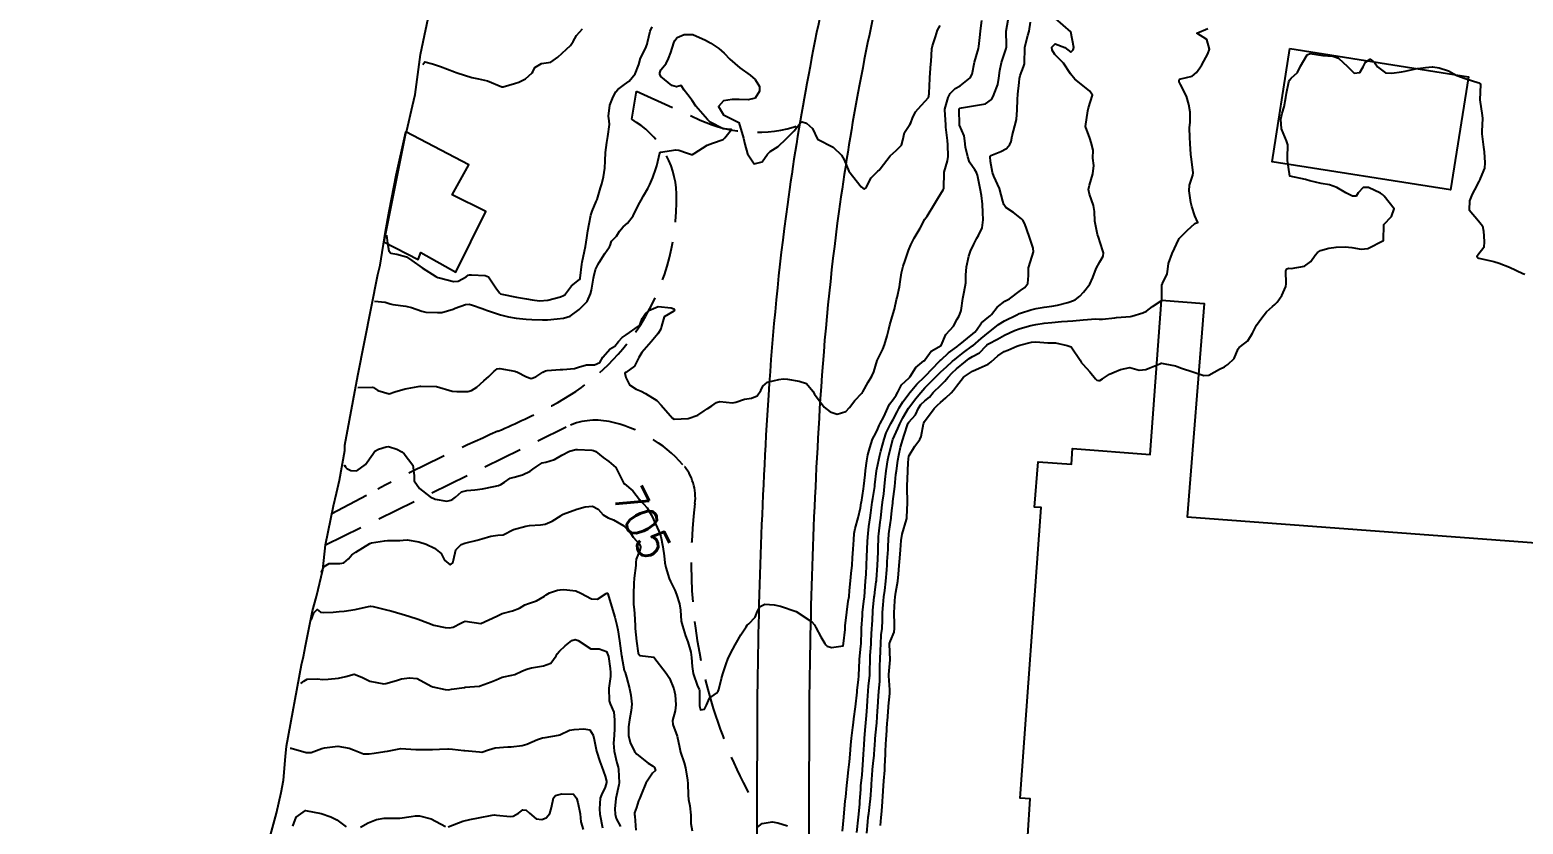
# Model space of a CAD drawing. Header units: metres. Extents: x 298520 to 308411, y 7433745 to 7450750.
# Drawn here: x 300935.2 to 301124.8, y 7443385.9 to 7443486.7 of the extents above; entities that cross this region are included whole.
import ezdxf
from ezdxf.enums import TextEntityAlignment as Align

# ---------------------------------------------------------------- set-up
doc = ezdxf.new("R2010")
doc.units = ezdxf.units.M
doc.header["$LTSCALE"] = 10
doc.linetypes.add('DASHED', pattern=[0.75, 0.5, -0.25])
for name, color, linetype in [('Area', 45, 'Continuous'), ('Cotas', 45, 'Continuous'), ('Curvas de Nivel 1m', 11, 'Continuous'), ('Curvas de Nivel 5m', 15, 'Continuous'), ('Edificações', 30, 'Continuous'), ('Vias Primárias', 230, 'Continuous'), ('Vias Secundárias', 230, 'DASHED')]:
    doc.layers.add(name, color=color, linetype=linetype)
doc.styles.add('Style-STANDARD', font='STANDARD.shx')

msp = doc.modelspace()

# ---------------------------------------------------------------- linework, layer by layer
at = {"layer": 'Area'}
msp.add_polyline3d([(300965.23, 7443382.6, 719.17), (300966.51, 7443387.26, 718.54), (300967.11, 7443389.9, 709.86), (300967.41, 7443391.46, 709.6), (300967.64, 7443394.47, 715.54), (300967.76, 7443395.77, 708.99), (300969.68, 7443406.07, 707.96), (300969.95, 7443407.16, 711.63), (300970.2, 7443408.49, 713.42), (300971.07, 7443412.93, 709.82), (300971.6, 7443414.75, 707), (300972.39, 7443418.14, 710.8), (300972.74, 7443421.34, 707.13), (300973.72, 7443426.27, 705.35), (300974.14, 7443427.87, 705.51), (300974.49, 7443429.54, 716.21), (300975.2, 7443433.28, 715.81), (300975.17, 7443433.99, 715.81), (300976.83, 7443442.83, 704.4), (300979.35, 7443455.64, 702.59), (300979.67, 7443456.8, 702.75), (300980.33, 7443461.08, 706.97), (300980.82, 7443463.69, 707.22), (300981.7, 7443468.25, 707.65), (300982.94, 7443473.75, 702.77), (300983.03, 7443473.93, 702.8), (300983.76, 7443477.06, 701.36), (300984.1, 7443478.5, 701.31), (300984.77, 7443483.56, 700.75), (300986.09, 7443489.77, 708.12)], dxfattribs=at)
at = {"layer": 'Curvas de Nivel 1m', "flags": 128}
for points, elevation in [([(300976.82, 7443441.28), (300978.67, 7443441.34), (300978.82, 7443441.29), (300979.39, 7443440.91), (300980.81, 7443440.48), (300981.51, 7443440.76), (300982.82, 7443441.14), (300983.09, 7443441.16), (300984.5, 7443441.42), (300984.76, 7443441.48), (300984.82, 7443441.48), (300986.82, 7443441.4), (300988.81, 7443440.84), (300989.38, 7443440.8), (300990.81, 7443440.78), (300991.27, 7443440.89), (300991.92, 7443441.33), (300992.83, 7443442.13), (300993.46, 7443442.69), (300994.11, 7443443.31), (300994.5, 7443443.65), (300994.85, 7443443.72), (300996.77, 7443443.35), (300996.84, 7443443.33), (300997, 7443443.28), (300998.23, 7443442.65), (300998.83, 7443442.44), (300999.42, 7443442.66), (301000.31, 7443443.24), (301000.67, 7443443.4), (301000.85, 7443443.44), (301002.5, 7443443.56), (301002.85, 7443443.59), (301004.32, 7443443.72), (301004.85, 7443443.86), (301005.87, 7443444.15), (301006.86, 7443444.18), (301007.56, 7443444.45), (301007.95, 7443445.14), (301008.88, 7443446.18), (301009.46, 7443446.55), (301009.93, 7443447.12), (301010.38, 7443447.63), (301010.9, 7443447.99), (301012.47, 7443449.09), (301012.66, 7443449.35), (301012.93, 7443450.03), (301013.34, 7443450.68), (301013.76, 7443451.08), (301014.95, 7443451.58), (301016.59, 7443451.4), (301016.95, 7443451.29), (301017.02, 7443451.12), (301016.99, 7443451.04), (301016.97, 7443451.01), (301016.94, 7443450.98), (301015.73, 7443450.26), (301015.4, 7443449.06), (301015.28, 7443448.69), (301014.9, 7443448.11), (301014.08, 7443447.07), (301012.88, 7443445.74), (301012.49, 7443445.09), (301011.95, 7443444), (301010.84, 7443443.21), (301010.77, 7443443.18), (301010.74, 7443443.11), (301010.84, 7443442.57), (301011.34, 7443441.62), (301012.18, 7443441.1), (301012.82, 7443440.81), (301013.36, 7443440.53), (301014.8, 7443439.64), (301015.36, 7443439.05), (301016.78, 7443437.39), (301017.01, 7443437.28), (301018.78, 7443437.36), (301019.98, 7443437.8), (301020.79, 7443438.32), (301021.19, 7443438.58), (301021.79, 7443438.98), (301022.38, 7443439.4), (301022.8, 7443439.52), (301024.4, 7443439.35), (301024.8, 7443439.41), (301025.92, 7443439.81), (301026.81, 7443439.92), (301027.51, 7443440.22), (301027.98, 7443440.91), (301028.26, 7443441.48), (301028.83, 7443441.98), (301030.27, 7443442.31), (301030.84, 7443442.37), (301031.38, 7443442.33), (301032.84, 7443442.09), (301033.8, 7443441.81), (301034.61, 7443440.82), (301034.82, 7443440.44), (301036.04, 7443438.81), (301036.79, 7443438.19), (301037.67, 7443437.91), (301038.79, 7443438.25), (301039.23, 7443438.77), (301039.93, 7443439.64), (301040.82, 7443440.58), (301040.89, 7443440.68), (301040.93, 7443440.75), (301041.62, 7443441.96), (301042.07, 7443442.74), (301042.32, 7443443.27), (301042.77, 7443444.73), (301042.79, 7443444.81), (301042.87, 7443444.97), (301043.47, 7443446.14), (301043.69, 7443446.72), (301044.02, 7443447.83), (301044.26, 7443448.71), (301044.39, 7443449.24), (301044.81, 7443450.7), (301044.95, 7443451.23), (301045.22, 7443452.44), (301045.28, 7443452.7), (301045.59, 7443454.08), (301045.67, 7443454.69), (301045.85, 7443455.84), (301046.07, 7443456.69), (301046.3, 7443457.41), (301046.72, 7443458.68), (301046.81, 7443458.91), (301047.04, 7443459.39), (301047.48, 7443460.24), (301047.72, 7443460.67), (301048.21, 7443461.53), (301048.82, 7443462.66), (301048.92, 7443462.82), (301049.09, 7443463.04), (301050.1, 7443464.65), (301050.46, 7443465.29), (301051.13, 7443466.37), (301051.22, 7443466.54), (301051.23, 7443466.63), (301051.26, 7443468.52), (301051.28, 7443468.63), (301051.71, 7443470.08), (301051.78, 7443470.62), (301051.74, 7443472.08), (301051.68, 7443472.63), (301051.5, 7443474.35), (301051.48, 7443474.63), (301051.35, 7443476.53), (301051.35, 7443476.63), (301051.77, 7443478.12), (301052.03, 7443478.62), (301052.65, 7443479.25), (301053.28, 7443479.6), (301054.58, 7443480.59), (301054.83, 7443481.06), (301055.12, 7443482.58), (301055.33, 7443483.29), (301055.61, 7443484.31), (301055.65, 7443484.58), (301055.84, 7443486.1), (301055.88, 7443486.57), (301056.07, 7443487.89)], 704), ([(300978.95, 7443452.24), (300980.28, 7443452.14), (300980.95, 7443451.9), (300981.29, 7443451.81), (300982.94, 7443451.61), (300983.63, 7443451.43), (300984.94, 7443450.98), (300985.48, 7443450.87), (300986.93, 7443450.79), (300987.51, 7443450.82), (300988.94, 7443451.24), (300989.02, 7443451.29), (300989.17, 7443451.37), (300990.49, 7443451.81), (300990.95, 7443451.85), (300991.37, 7443451.76), (300992.6, 7443451.33), (300992.94, 7443451.19), (300993.15, 7443451.11), (300994.93, 7443450.52), (300995.95, 7443450.27), (300996.92, 7443450.08), (300998.21, 7443449.97), (300998.92, 7443449.94), (301000.28, 7443449.88), (301000.92, 7443449.89), (301002.14, 7443450), (301002.93, 7443450.1), (301003.77, 7443450.35), (301004.91, 7443451.18), (301004.93, 7443451.2), (301004.94, 7443451.21), (301005.93, 7443452.19), (301006.37, 7443453.17), (301006.49, 7443453.64), (301006.75, 7443455.16), (301006.78, 7443455.37), (301007, 7443456.25), (301007.3, 7443456.86), (301007.48, 7443457.15), (301008.19, 7443458.31), (301008.76, 7443459.13), (301008.85, 7443459.32), (301009.04, 7443459.87), (301009.66, 7443460.52), (301010.03, 7443461.12), (301010.52, 7443461.67), (301011.07, 7443462.13), (301011.79, 7443463.1), (301012.47, 7443464.47), (301012.79, 7443465.08), (301013.11, 7443465.62), (301013.65, 7443466.55), (301013.9, 7443467.07), (301014.27, 7443467.94), (301014.68, 7443469.06), (301014.78, 7443469.44), (301015.15, 7443471.06), (301015.18, 7443471.11), (301015.27, 7443471.15), (301017.19, 7443471.44), (301017.58, 7443471.43), (301018.7, 7443471.02), (301019.18, 7443470.86), (301019.32, 7443470.87), (301019.52, 7443471.01), (301021.19, 7443472.07), (301021.87, 7443472.31), (301023.2, 7443472.77), (301023.44, 7443472.97), (301024.28, 7443474.03), (301023.21, 7443474.14), (301021.54, 7443474.99), (301021.23, 7443475.31), (301019.73, 7443477.01), (301019.26, 7443477.73), (301018.71, 7443478.46), (301018.25, 7443479.03), (301017.86, 7443479.61), (301017.28, 7443479.47), (301016.68, 7443479.64), (301015.3, 7443480.78), (301015.15, 7443481.06), (301015.15, 7443481.22), (301015.31, 7443481.63), (301015.96, 7443482.41), (301016.26, 7443483.05), (301016.55, 7443483.83), (301016.96, 7443485.04), (301017.07, 7443485.32), (301017.35, 7443485.73), (301018.28, 7443486.11), (301019.36, 7443486.09), (301020.96, 7443485.39), (301021.35, 7443485.16), (301021.63, 7443484.99), (301022.67, 7443484.3), (301023.33, 7443483.71), (301024.05, 7443482.95), (301025.31, 7443481.87), (301026.64, 7443480.93), (301027.29, 7443480.37), (301027.84, 7443479.48), (301027.84, 7443478.91), (301027.26, 7443478.03), (301026.39, 7443477.8), (301025.26, 7443477.85), (301024.37, 7443477.84), (301023.26, 7443477.69), (301022.63, 7443476.97), (301023.24, 7443475.91), (301025.22, 7443474.94), (301025.79, 7443472.93), (301025.95, 7443472.17), (301026.29, 7443470.93), (301027.16, 7443469.66), (301028.16, 7443469.92), (301028.84, 7443470.9), (301029.19, 7443471.26), (301030.18, 7443471.89), (301031.2, 7443472.87), (301032.22, 7443473.85), (301032.99, 7443474.85), (301033.1, 7443474.98), (301033.23, 7443475.01), (301033.79, 7443474.84), (301034.57, 7443474.18), (301035.2, 7443472.82), (301037.19, 7443471.81), (301038.23, 7443470.78), (301038.56, 7443470.17), (301039.15, 7443468.77), (301040.75, 7443466.75), (301041.13, 7443466.47), (301041.3, 7443466.58), (301041.4, 7443466.75), (301042, 7443467.89), (301042.83, 7443468.73), (301043.01, 7443468.87), (301043.16, 7443469.04), (301044.42, 7443470.71), (301045.18, 7443471.37), (301045.84, 7443472.05), (301046.04, 7443472.69), (301046.24, 7443473.66), (301046.91, 7443474.68), (301047.03, 7443474.87), (301047.23, 7443475.46), (301047.62, 7443476.3), (301047.95, 7443476.67), (301049.27, 7443478.11), (301049.37, 7443478.55), (301049.38, 7443478.65), (301049.43, 7443480.51), (301049.44, 7443480.65), (301049.58, 7443482.38), (301049.6, 7443482.65), (301049.71, 7443484.28), (301049.79, 7443484.65), (301050.18, 7443485.82), (301050.43, 7443486.64), (301050.76, 7443487.26)], 703), ([(300980.47, 7443460.62), (300980.58, 7443459.62), (300980.75, 7443458.65), (300981.02, 7443458.33), (300981.78, 7443458.22), (300983.02, 7443457.87), (300983.67, 7443457.43), (300985, 7443456.48), (300986.74, 7443455.4), (300986.99, 7443455.27), (300987.18, 7443455.21), (300988.98, 7443454.74), (300989.57, 7443454.78), (300990.59, 7443455.35), (300990.82, 7443455.53), (300991, 7443455.59), (300991.25, 7443455.6), (300992.99, 7443455.51), (300993.41, 7443455.32), (300994.35, 7443453.93), (300994.83, 7443453.3), (300994.96, 7443453.2), (300995.12, 7443453.14), (300996.96, 7443452.77), (300998.26, 7443452.56), (300998.95, 7443452.42), (300999.91, 7443452.28), (301000.95, 7443452.39), (301002.56, 7443452.8), (301002.96, 7443452.97), (301003.09, 7443453.07), (301003.19, 7443453.2), (301003.97, 7443454.2), (301004.98, 7443455), (301005.05, 7443455.11), (301005.06, 7443455.18), (301005.25, 7443456.93), (301005.29, 7443457.18), (301005.61, 7443458.59), (301005.75, 7443459.17), (301005.92, 7443460.3), (301006.02, 7443461.17), (301006.19, 7443462.06), (301006.42, 7443463.17), (301006.56, 7443463.69), (301007.1, 7443464.9), (301007.2, 7443465.16), (301007.65, 7443466.62), (301007.81, 7443467.15), (301008.02, 7443468.02), (301008.17, 7443469.14), (301008.23, 7443470.08), (301008.29, 7443471.14), (301008.46, 7443472.4), (301008.57, 7443473.14), (301008.76, 7443474.67), (301008.73, 7443475.14), (301008.64, 7443475.73), (301008.81, 7443477.14), (301009.26, 7443478.2), (301009.6, 7443478.8), (301009.84, 7443479.12), (301010.67, 7443479.73), (301011.29, 7443480.16), (301012.05, 7443481.1), (301012.5, 7443482.27), (301012.73, 7443483.09), (301013.34, 7443484.34), (301013.57, 7443484.85), (301013.62, 7443485.08), (301013.93, 7443486.51), (301014.18, 7443487.07)], 702), ([(300985.08, 7443482.31), (300985.32, 7443482.63), (300986.29, 7443482.38), (300987.31, 7443482.05), (300989.12, 7443481.37), (300989.3, 7443481.28), (300989.44, 7443481.23), (300991.29, 7443480.65), (300992.17, 7443480.46), (300993.29, 7443480.2), (300995.12, 7443479.46), (300995.28, 7443479.44), (300996.7, 7443479.87), (300997.28, 7443480.06), (300998.11, 7443480.45), (300998.98, 7443481.25), (300999.1, 7443481.46), (300999.31, 7443481.92), (301000.13, 7443482.42), (301001.32, 7443482.59), (301002.22, 7443483.22), (301003.33, 7443484.25), (301003.83, 7443484.7), (301004.16, 7443485.19), (301004.59, 7443485.96), (301005.37, 7443486.81)], 701), ([(301038.37, 7443384.99), (301038.51, 7443386.77), (301038.67, 7443388.3), (301038.72, 7443388.77), (301038.77, 7443389.34), (301038.92, 7443390.77), (301039.01, 7443391.55), (301039.13, 7443392.77), (301039.23, 7443393.79), (301039.32, 7443394.76), (301039.42, 7443395.9), (301039.51, 7443396.76), (301039.68, 7443398.14), (301039.76, 7443398.76), (301039.82, 7443399.25), (301040.02, 7443400.75), (301040.21, 7443402.6), (301040.22, 7443402.75), (301040.24, 7443402.88), (301040.38, 7443404.18), (301040.43, 7443404.71), (301040.43, 7443404.75), (301040.5, 7443406.66), (301040.51, 7443406.75), (301040.69, 7443408.49), (301040.71, 7443408.75), (301040.76, 7443410.44), (301040.78, 7443410.75), (301040.88, 7443412.34), (301040.92, 7443412.75), (301041.09, 7443414.16), (301041.14, 7443414.74), (301041.22, 7443416.05), (301041.27, 7443416.74), (301041.35, 7443417.55), (301041.42, 7443418.74), (301041.47, 7443419.85), (301041.51, 7443420.74), (301041.54, 7443421.79), (301041.6, 7443422.74), (301041.72, 7443423.64), (301041.88, 7443424.74), (301041.97, 7443425.4), (301042.13, 7443426.74), (301042.2, 7443427.2), (301042.46, 7443428.73), (301042.48, 7443428.92), (301042.66, 7443430.73), (301042.67, 7443430.77), (301042.7, 7443430.93), (301043.1, 7443432.72), (301043.23, 7443433.22), (301043.63, 7443434.72), (301043.92, 7443435.55), (301044.51, 7443436.7), (301044.78, 7443437.21), (301045.29, 7443438.19), (301045.55, 7443438.69), (301046.02, 7443439.47), (301046.82, 7443440.51), (301046.9, 7443440.6), (301046.95, 7443440.68), (301047.79, 7443441.71), (301048.79, 7443442.66), (301048.82, 7443442.68), (301048.84, 7443442.71), (301050.68, 7443444.63), (301050.77, 7443444.72), (301050.87, 7443444.82), (301051.82, 7443445.68), (301052.89, 7443446.45), (301052.98, 7443446.52), (301053.1, 7443446.61), (301054.91, 7443448.1), (301055.17, 7443448.32), (301055.38, 7443448.58), (301056, 7443449.5), (301056.93, 7443450.26), (301057.11, 7443450.38), (301057.29, 7443450.56), (301058, 7443451.5), (301058.96, 7443452.24), (301059.16, 7443452.33), (301059.56, 7443452.53), (301060.97, 7443453.59), (301061.49, 7443454), (301061.89, 7443454.5), (301061.98, 7443455.52), (301061.99, 7443456.5), (301062.22, 7443457.3), (301062.6, 7443458.49), (301062.57, 7443458.96), (301062.06, 7443460.5), (301061.51, 7443462.07), (301061.27, 7443462.51), (301061.09, 7443462.72), (301060.06, 7443463.5), (301059.1, 7443464.13), (301058.83, 7443464.54), (301058.72, 7443464.93), (301058.31, 7443466.55), (301057.57, 7443468.13), (301057.39, 7443468.56), (301057.17, 7443469.99), (301057.09, 7443470.56), (301057.09, 7443470.64), (301057.18, 7443470.73), (301058.47, 7443471.26), (301059.19, 7443471.63), (301059.61, 7443472.12), (301059.77, 7443472.53), (301059.92, 7443473.24), (301060.24, 7443474.52), (301060.44, 7443475.32), (301060.54, 7443476.52), (301060.58, 7443477.84), (301060.64, 7443478.52), (301060.78, 7443480.01), (301060.84, 7443480.52), (301060.92, 7443480.9), (301061.32, 7443482.01), (301061.46, 7443482.37), (301061.48, 7443482.51), (301061.49, 7443484.36), (301061.5, 7443484.51), (301061.88, 7443485.98), (301062.05, 7443486.5), (301062.22, 7443487.66)], 706), ([(301040.2, 7443384.8), (301040.41, 7443386.75), (301040.55, 7443388.4), (301040.57, 7443388.75), (301040.67, 7443390.29), (301040.7, 7443390.75), (301040.84, 7443392.14), (301040.89, 7443392.74), (301040.97, 7443394.04), (301041.02, 7443394.74), (301041.11, 7443395.92), (301041.16, 7443396.74), (301041.25, 7443397.79), (301041.34, 7443398.74), (301041.42, 7443399.65), (301041.49, 7443400.74), (301041.54, 7443401.55), (301041.61, 7443402.74), (301041.67, 7443403.44), (301041.81, 7443404.74), (301041.84, 7443405.29), (301041.86, 7443406.74), (301041.89, 7443407.26), (301042, 7443408.73), (301042.02, 7443409.15), (301042.09, 7443410.73), (301042.11, 7443411.09), (301042.2, 7443412.73), (301042.22, 7443413), (301042.4, 7443414.73), (301042.41, 7443414.84), (301042.52, 7443415.66), (301042.65, 7443416.61), (301042.66, 7443416.73), (301042.67, 7443416.87), (301042.79, 7443418.73), (301042.89, 7443420.41), (301042.9, 7443420.73), (301042.95, 7443422.38), (301042.97, 7443422.73), (301043.16, 7443424.18), (301043.23, 7443424.72), (301043.37, 7443426), (301043.45, 7443426.72), (301043.6, 7443427.79), (301043.71, 7443428.72), (301043.79, 7443429.62), (301043.9, 7443430.71), (301044.12, 7443432.11), (301044.24, 7443432.71), (301044.74, 7443434.7), (301045.38, 7443436.08), (301045.63, 7443436.69), (301046.01, 7443437.46), (301046.76, 7443438.68), (301046.79, 7443438.72), (301047.63, 7443439.85), (301048.3, 7443440.67), (301048.55, 7443440.94), (301048.83, 7443441.23), (301050.23, 7443442.64), (301050.85, 7443443.27), (301051.55, 7443443.92), (301052.33, 7443444.62), (301052.62, 7443444.86), (301052.87, 7443445.07), (301053.74, 7443445.74), (301054.87, 7443446.58), (301054.89, 7443446.6), (301055.96, 7443447.52), (301056.91, 7443448.29), (301057.07, 7443448.4), (301057.29, 7443448.56), (301058.18, 7443449.29), (301058.93, 7443449.75), (301060.49, 7443450.52), (301060.78, 7443450.67), (301060.94, 7443450.73), (301062.28, 7443451.16), (301062.95, 7443451.32), (301063.95, 7443451.48), (301064.95, 7443451.61), (301065.67, 7443451.74), (301066.96, 7443452.08), (301067.24, 7443452.16), (301067.88, 7443452.43), (301068.49, 7443452.9), (301068.97, 7443453.41), (301069.77, 7443454.41), (301070.15, 7443455.25), (301070.57, 7443456.4), (301071.02, 7443457.24), (301071.44, 7443457.98), (301071.48, 7443458.39), (301071.05, 7443459.82), (301070.9, 7443460.24), (301070.84, 7443460.39), (301070.74, 7443460.72), (301070.4, 7443462.4), (301070.34, 7443463.65), (301070.21, 7443464.4), (301069.7, 7443465.84), (301069.61, 7443466.41), (301069.71, 7443466.99), (301070.15, 7443468.4), (301070.25, 7443469.49), (301070.14, 7443470.41), (301070.19, 7443471.4), (301069.95, 7443472.41), (301069.74, 7443472.94), (301069.22, 7443474.42), (301069.5, 7443476.42), (301069.61, 7443476.77), (301070.09, 7443478.41), (301069.75, 7443478.89), (301069.28, 7443479.3), (301067.85, 7443480.43), (301067.3, 7443481.11), (301066.42, 7443482.45), (301065.33, 7443483.55), (301064.97, 7443484.1), (301064.94, 7443484.47), (301065.35, 7443484.92), (301066.59, 7443484.45), (301067.34, 7443483.86), (301067.63, 7443484.15), (301067.71, 7443484.44), (301067.36, 7443486.44), (301065.39, 7443488.14)], 707), ([(301041.44, 7443384.74), (301041.58, 7443386.16), (301041.64, 7443386.74), (301041.69, 7443387.22), (301041.87, 7443388.73), (301041.9, 7443389.04), (301042.03, 7443390.73), (301042.04, 7443390.92), (301042.16, 7443392.73), (301042.16, 7443392.81), (301042.26, 7443393.57), (301042.39, 7443394.61), (301042.4, 7443394.73), (301042.49, 7443396.53), (301042.51, 7443396.73), (301042.67, 7443398.36), (301042.7, 7443398.73), (301042.8, 7443400.26), (301042.83, 7443400.73), (301042.92, 7443402.16), (301042.97, 7443402.72), (301043.09, 7443404.01), (301043.09, 7443404.72), (301043.09, 7443406.04), (301043.13, 7443406.72), (301043.2, 7443407.95), (301043.21, 7443408.72), (301043.28, 7443409.89), (301043.39, 7443410.72), (301043.45, 7443411.74), (301043.46, 7443412.72), (301043.52, 7443413.7), (301043.62, 7443414.72), (301043.72, 7443415.52), (301043.86, 7443416.72), (301043.99, 7443418.15), (301044.02, 7443418.72), (301044.05, 7443419.22), (301044.15, 7443420.71), (301044.17, 7443421.13), (301044.25, 7443422.71), (301044.29, 7443423.03), (301044.54, 7443424.71), (301044.55, 7443424.78), (301044.64, 7443425.69), (301044.74, 7443426.62), (301044.75, 7443426.71), (301044.76, 7443426.81), (301044.99, 7443428.71), (301045.15, 7443430.24), (301045.2, 7443430.7), (301045.4, 7443432.01), (301045.51, 7443432.69), (301045.73, 7443433.7), (301046, 7443434.69), (301046.18, 7443435.25), (301046.65, 7443436.68), (301046.69, 7443436.77), (301046.77, 7443436.88), (301047.61, 7443437.84), (301048.03, 7443438.67), (301048.32, 7443439.15), (301048.81, 7443439.61), (301049.39, 7443440.08), (301049.89, 7443440.64), (301050.83, 7443441.6), (301051.37, 7443442.09), (301051.79, 7443442.62), (301052.29, 7443443.17), (301052.85, 7443443.66), (301053.97, 7443444.59), (301054.46, 7443444.99), (301054.87, 7443445.23), (301055.75, 7443445.7), (301056.58, 7443446.56), (301056.73, 7443446.73), (301056.9, 7443446.84), (301058.02, 7443447.44), (301058.91, 7443447.93), (301060.2, 7443448.52), (301060.92, 7443448.76), (301062.26, 7443449.15), (301062.92, 7443449.29), (301063.97, 7443449.44), (301064.92, 7443449.54), (301066.15, 7443449.67), (301066.93, 7443449.71), (301067.62, 7443449.74), (301068.93, 7443449.89), (301070.53, 7443450), (301070.93, 7443449.96), (301071.35, 7443449.97), (301072.93, 7443450.14), (301073.13, 7443450.16), (301074.93, 7443450.32), (301075.1, 7443450.35), (301076.51, 7443450.75), (301076.94, 7443450.99), (301077.7, 7443451.57), (301078.83, 7443452.3), (301078.89, 7443452.38), (301078.92, 7443454.3), (301078.92, 7443454.36), (301078.99, 7443454.51), (301079.59, 7443455.71), (301079.67, 7443456.29), (301079.76, 7443457.03), (301080.2, 7443458.28), (301081.05, 7443460.12), (301081.11, 7443460.21), (301081.17, 7443460.27), (301082.1, 7443461.23), (301083.08, 7443462.11), (301083.17, 7443462.16), (301083.46, 7443462.25), (301083.09, 7443463.09), (301082.71, 7443464.25), (301082.6, 7443464.76), (301082.37, 7443466.26), (301082.43, 7443466.97), (301082.83, 7443468.25), (301082.86, 7443468.55), (301082.65, 7443470.26), (301082.57, 7443470.87), (301082.48, 7443472.26), (301082.44, 7443473.03), (301082.42, 7443474.26), (301082.5, 7443474.99), (301082.49, 7443476.26), (301082.32, 7443477.2), (301082.03, 7443478.26), (301081.29, 7443479.73), (301081.11, 7443480.1), (301081.1, 7443480.27), (301081.16, 7443480.41), (301081.3, 7443480.48), (301082.74, 7443480.82), (301083.31, 7443481.26), (301083.71, 7443481.85), (301083.97, 7443482.24), (301084.76, 7443483.65), (301084.94, 7443484.23), (301084.6, 7443485.48), (301083.36, 7443486.25), (301084.75, 7443486.85)], 708), ([(301043.17, 7443385.71), (301043.29, 7443386.72), (301043.37, 7443387.53), (301043.46, 7443388.72), (301043.5, 7443389.43), (301043.55, 7443390.72), (301043.59, 7443391.36), (301043.72, 7443392.72), (301043.75, 7443393.21), (301043.81, 7443394.71), (301043.83, 7443395.16), (301043.91, 7443396.71), (301043.93, 7443397.08), (301044.05, 7443398.71), (301044.06, 7443398.97), (301044.19, 7443400.71), (301044.2, 7443400.85), (301044.36, 7443402.46), (301044.38, 7443402.71), (301044.37, 7443402.92), (301044.23, 7443404.71), (301044.23, 7443404.88), (301044.4, 7443406.71), (301044.33, 7443408.71), (301044.34, 7443408.8), (301044.44, 7443409.14), (301044.91, 7443410.24), (301044.98, 7443410.7), (301044.96, 7443411.19), (301044.9, 7443412.7), (301045, 7443414.21), (301045.05, 7443414.7), (301045.15, 7443415.33), (301045.38, 7443416.7), (301045.46, 7443417.61), (301045.54, 7443418.7), (301045.63, 7443419.63), (301045.72, 7443420.69), (301045.79, 7443421.89), (301045.92, 7443422.69), (301046.48, 7443424.54), (301046.52, 7443424.68), (301046.53, 7443424.77), (301046.6, 7443426.68), (301046.57, 7443428.58), (301046.58, 7443428.68), (301046.59, 7443428.77), (301046.65, 7443430.68), (301046.65, 7443430.73), (301046.71, 7443431.76), (301046.79, 7443432.61), (301046.81, 7443432.68), (301047.54, 7443433.86), (301048.16, 7443434.67), (301048.35, 7443435.06), (301048.64, 7443436.66), (301048.67, 7443436.76), (301048.78, 7443436.98), (301050.01, 7443438.64), (301050.41, 7443439.03), (301050.8, 7443439.39), (301051.46, 7443439.97), (301052.16, 7443440.62), (301052.47, 7443440.97), (301052.83, 7443441.45), (301053.74, 7443442.6), (301054.85, 7443443.36), (301055.69, 7443443.74), (301056.86, 7443444.26), (301057.04, 7443444.38), (301057.23, 7443444.56), (301058.09, 7443445.33), (301058.88, 7443445.85), (301059.37, 7443446.05), (301060.49, 7443446.52), (301060.89, 7443446.65), (301062.36, 7443447.03), (301062.9, 7443447.09), (301064.42, 7443446.95), (301064.9, 7443446.95), (301065.39, 7443446.95), (301066.89, 7443446.64), (301067.38, 7443446.44), (301068.52, 7443444.77), (301068.72, 7443444.42), (301068.86, 7443444.24), (301069.74, 7443443.3), (301070.46, 7443442.4), (301070.66, 7443442.21), (301070.84, 7443442.16), (301071.04, 7443442.19), (301071.38, 7443442.38), (301072.24, 7443442.98), (301072.85, 7443443.23), (301073.65, 7443443.56), (301074.86, 7443443.82), (301076.02, 7443443.5), (301076.86, 7443443.56), (301077.38, 7443443.79), (301078.63, 7443444.3), (301078.8, 7443444.37), (301078.86, 7443444.38), (301079.3, 7443444.29), (301080.63, 7443444.04), (301080.86, 7443443.97), (301081.38, 7443443.75), (301082.85, 7443443.26), (301084.25, 7443442.83), (301084.85, 7443442.87), (301086.24, 7443443.6), (301086.86, 7443443.92), (301087.03, 7443444.02), (301087.28, 7443444.2), (301088.07, 7443444.99), (301088.59, 7443446.18), (301088.71, 7443446.36), (301088.9, 7443446.49), (301089.84, 7443447.23), (301090.4, 7443448.17), (301090.92, 7443449.19), (301091.58, 7443450.14), (301092.19, 7443450.89), (301092.95, 7443451.58), (301093.26, 7443451.83), (301093.55, 7443452.12), (301094.14, 7443452.95), (301094.63, 7443454.11), (301094.67, 7443454.43), (301094.66, 7443456.11), (301094.77, 7443456.36), (301095.02, 7443456.43), (301095.31, 7443456.4), (301097.02, 7443456.68), (301097.81, 7443457.28), (301098.35, 7443458.07), (301098.66, 7443458.44), (301099.04, 7443458.66), (301100.12, 7443458.97), (301101.04, 7443459.12), (301102.18, 7443459.16), (301103.04, 7443459.06), (301104.19, 7443458.85), (301105.04, 7443458.93), (301107.05, 7443459.96), (301107.08, 7443461.96), (301108.05, 7443463), (301108.4, 7443463.95), (301107.12, 7443465.57), (301106.93, 7443465.77), (301106.68, 7443465.97), (301105.13, 7443466.67), (301104.45, 7443466.68), (301103.81, 7443466), (301103.56, 7443465.57), (301103.12, 7443465.56), (301102.26, 7443466.02), (301101.13, 7443466.66), (301100.19, 7443467), (301099.14, 7443467.2), (301097.68, 7443467.54), (301097.15, 7443467.68), (301095.15, 7443468.11), (301094.85, 7443470.11), (301094.84, 7443470.46), (301094.88, 7443472.11), (301094.73, 7443472.59), (301094.11, 7443474.12), (301093.99, 7443475.37), (301094.18, 7443476.12), (301094.45, 7443476.92), (301094.65, 7443478.12), (301094.73, 7443478.67), (301095.04, 7443480.11), (301095.11, 7443480.3), (301095.3, 7443480.55), (301096.14, 7443481.26), (301096.51, 7443482.09), (301097.34, 7443483.5), (301097.75, 7443483.67), (301099.34, 7443483.44), (301100.63, 7443483.33), (301101.33, 7443483.09), (301102.47, 7443482.02), (301103.31, 7443481.21), (301104.03, 7443481.28), (301104.46, 7443482), (301104.75, 7443482.57), (301105.33, 7443482.97), (301105.91, 7443482.56), (301106.29, 7443481.98), (301107.31, 7443481.24), (301108.09, 7443481.17), (301109.31, 7443481.37), (301109.8, 7443481.45), (301111.32, 7443481.78), (301111.43, 7443481.8), (301112.38, 7443481.9), (301113.22, 7443481.98), (301113.31, 7443481.98), (301114.12, 7443481.88), (301115.31, 7443481.48), (301116.36, 7443480.91), (301117.3, 7443480.57), (301119.16, 7443479.96), (301119.29, 7443479.88), (301119.35, 7443479.82), (301119.37, 7443479.75), (301119.27, 7443477.82), (301119.59, 7443475.82), (301119.61, 7443475.45), (301119.53, 7443473.82), (301119.53, 7443473.51), (301119.72, 7443471.81), (301119.81, 7443471.2), (301119.92, 7443469.81), (301119.85, 7443469.13), (301119.31, 7443467.82), (301119.26, 7443467.71), (301119.15, 7443467.45), (301118.58, 7443466.38), (301118.32, 7443465.83), (301117.95, 7443465), (301117.91, 7443463.83), (301119.09, 7443462.44), (301119.61, 7443461.81), (301119.74, 7443461.14), (301119.83, 7443459.81), (301119.79, 7443459.06), (301119.04, 7443458.1), (301118.91, 7443457.94), (301118.92, 7443457.82), (301119.03, 7443457.75), (301119.14, 7443457.71), (301121.03, 7443457.27), (301121.74, 7443457.07), (301123.02, 7443456.58), (301124.74, 7443455.75), (301125, 7443455.67)], 709), ([(300972.19, 7443417.81), (300972.55, 7443418.55), (300973.17, 7443418.93), (300974.55, 7443418.95), (300975.06, 7443419.03), (300975.63, 7443419.53), (300976.06, 7443420.03), (300976.57, 7443420.37), (300978.37, 7443421.49), (300978.58, 7443421.58), (300980.23, 7443421.83), (300980.59, 7443421.85), (300982.18, 7443421.86), (300982.59, 7443421.9), (300983.08, 7443421.94), (300984.59, 7443421.7), (300985.5, 7443421.41), (300986.58, 7443420.89), (300987.4, 7443420.22), (300987.85, 7443419.38), (300988.55, 7443418.78), (300988.89, 7443419.03), (300988.99, 7443419.37), (300989.27, 7443420.67), (300989.94, 7443421.36), (300990.41, 7443421.53), (300990.59, 7443421.58), (300991.99, 7443421.93), (300992.59, 7443422.09), (300993.71, 7443422.43), (300994.6, 7443422.53), (300995.3, 7443422.59), (300996.6, 7443423.28), (300998.17, 7443423.7), (300998.61, 7443423.78), (301000.01, 7443423.84), (301000.61, 7443423.93), (301001.52, 7443424.32), (301002.63, 7443425.06), (301002.72, 7443425.12), (301002.89, 7443425.21), (301004.64, 7443425.83), (301005.68, 7443426.13), (301006.64, 7443426.24), (301007.33, 7443425.84), (301007.99, 7443425.14), (301008.63, 7443424.75), (301009.27, 7443424.48), (301010.61, 7443423.74), (301011.26, 7443423.1), (301011.8, 7443422.3), (301012.59, 7443421.39), (301012.69, 7443421.19), (301012.71, 7443421.09), (301012.7, 7443420.97), (301012.57, 7443420.53), (301012.15, 7443419.5), (301012.14, 7443419.09), (301012.13, 7443418.68), (301011.9, 7443417.1), (301011.86, 7443416.43), (301011.84, 7443415.1), (301011.84, 7443413.75), (301011.9, 7443413.1), (301011.95, 7443412.57), (301012.04, 7443411.09), (301012.06, 7443410.7), (301012.19, 7443409.09), (301012.42, 7443407.57), (301012.62, 7443407.29), (301014.41, 7443407.06), (301015.99, 7443405.04), (301016.38, 7443404.38), (301016.93, 7443403.03), (301017.13, 7443402.26), (301017.21, 7443401.03), (301017.13, 7443400.24), (301016.76, 7443399.04), (301016.83, 7443398.52), (301017.36, 7443397.03), (301017.65, 7443395.65), (301017.79, 7443395.02), (301018.25, 7443393.64), (301018.42, 7443393.02), (301018.68, 7443391.46), (301018.71, 7443391.01), (301018.75, 7443389.55), (301018.82, 7443389.01), (301018.99, 7443388.21), (301019.12, 7443387.01), (301019.1, 7443385.94), (301019.26, 7443385)], 706), ([(300970.9, 7443411.77), (300971.25, 7443412.69), (300971.66, 7443413.1), (300972.09, 7443412.79), (300972.47, 7443412.71), (300973.7, 7443412.78), (300974.48, 7443412.84), (300975.11, 7443412.9), (300976.48, 7443413.1), (300978.17, 7443413.49), (300978.42, 7443413.55), (300978.48, 7443413.55), (300978.76, 7443413.49), (300980.48, 7443413.06), (300981.02, 7443412.93), (300982.47, 7443412.53), (300983.3, 7443412.27), (300984.47, 7443411.89), (300985.72, 7443411.41), (300986.46, 7443411.13), (300987.91, 7443410.83), (300988.46, 7443410.79), (300988.94, 7443410.88), (300989.91, 7443411.36), (300990.25, 7443411.56), (300990.47, 7443411.63), (300992.46, 7443411.33), (300994.47, 7443412.28), (300995.15, 7443412.62), (300996.48, 7443412.95), (300997.36, 7443413.27), (300998.02, 7443413.72), (300998.49, 7443413.87), (300999.53, 7443414.2), (301000.51, 7443414.8), (301000.76, 7443414.98), (301001.17, 7443415.22), (301002.17, 7443415.56), (301002.52, 7443415.61), (301002.98, 7443415.66), (301004.52, 7443415.5), (301005.14, 7443415.17), (301006.5, 7443414.46), (301007.24, 7443414.41), (301008.37, 7443415.14), (301008.45, 7443415.2), (301008.51, 7443415.2), (301008.54, 7443415.17), (301008.55, 7443415.14), (301008.56, 7443415.09), (301009.16, 7443413.13), (301009.47, 7443412.12), (301009.72, 7443411.12), (301009.84, 7443410.51), (301010.05, 7443409.12), (301010.31, 7443407.22), (301010.33, 7443407.11), (301010.34, 7443407.04), (301010.41, 7443406.57), (301010.66, 7443405.37), (301010.75, 7443405.11), (301010.95, 7443404.54), (301011.31, 7443403.1), (301011.49, 7443402.24), (301011.62, 7443401.1), (301011.55, 7443400.31), (301011.3, 7443399.1), (301011.2, 7443398.21), (301011.21, 7443397.1), (301011.39, 7443396.21), (301011.96, 7443395.09), (301012.27, 7443394.74), (301013.7, 7443393.62), (301014.25, 7443393.26), (301014.49, 7443393.06), (301014.61, 7443392.68), (301014.24, 7443392.35), (301013.41, 7443391.07), (301012.84, 7443389.71), (301012.58, 7443389.09), (301012.48, 7443388.81), (301012.19, 7443387.97), (301011.95, 7443387.32), (301011.95, 7443387.09), (301011.98, 7443386.9), (301012.14, 7443385.09)], 707), ([(300969.58, 7443403.7), (300969.97, 7443404), (300970.38, 7443404.28), (300971.65, 7443404.31), (300972.38, 7443404.22), (300973.08, 7443404.26), (300974.38, 7443404.39), (300975.29, 7443404.62), (300976.38, 7443404.89), (300977.35, 7443404.53), (300978.37, 7443404.02), (300980.15, 7443403.68), (300980.37, 7443403.7), (300981.72, 7443404.11), (300982.38, 7443404.3), (300983.37, 7443404.45), (300984.38, 7443404.34), (300986.16, 7443403.4), (300986.36, 7443403.31), (300987.93, 7443402.95), (300988.36, 7443402.93), (300988.74, 7443402.99), (300990.36, 7443403.23), (300990.47, 7443403.24), (300991.65, 7443403.34), (300992.29, 7443403.4), (300992.36, 7443403.42), (300993.76, 7443403.92), (300994.38, 7443404.2), (300995.15, 7443404.52), (300996.39, 7443404.78), (300996.78, 7443404.88), (300997.64, 7443405.27), (300998.17, 7443405.49), (300998.4, 7443405.58), (300998.86, 7443405.72), (301000.4, 7443405.96), (301001.34, 7443406.28), (301002.02, 7443407.21), (301002.15, 7443407.48), (301002.42, 7443407.83), (301003.14, 7443408.49), (301003.98, 7443409.19), (301004.44, 7443409.3), (301004.79, 7443409.18), (301006.43, 7443408.13), (301007.46, 7443408.12), (301008.42, 7443407.78), (301008.66, 7443407.14), (301008.87, 7443405.61), (301008.92, 7443405.13), (301008.91, 7443404.61), (301008.68, 7443403.14), (301008.73, 7443401.52), (301008.87, 7443401.13), (301009.31, 7443400.1), (301009.43, 7443399.12), (301009.41, 7443398.02), (301009.36, 7443397.12), (301009.3, 7443396.14), (301009.38, 7443395.12), (301009.72, 7443393.65), (301009.87, 7443393.12), (301009.92, 7443392.8), (301010, 7443391.11), (301009.97, 7443390.86), (301009.59, 7443389.12), (301009.47, 7443387.83), (301009.48, 7443387.12), (301009.62, 7443386.57), (301010.16, 7443385.57)], 708), ([(300968.25, 7443395.51), (300968.27, 7443395.52), (300968.38, 7443395.5), (300970.27, 7443394.94), (300970.89, 7443394.96), (300972.27, 7443395.47), (300972.58, 7443395.57), (300974.28, 7443395.78), (300975.71, 7443395.53), (300976.27, 7443395.29), (300977.57, 7443394.81), (300978.27, 7443394.79), (300978.89, 7443394.86), (300980.27, 7443395.07), (300980.61, 7443395.12), (300982.27, 7443395.45), (300984.2, 7443395.35), (300984.27, 7443395.35), (300984.35, 7443395.35), (300986.27, 7443395.35), (300986.32, 7443395.35), (300987.2, 7443395.39), (300988.27, 7443395.44), (300988.33, 7443395.44), (300988.83, 7443395.37), (300990.27, 7443395.23), (300990.4, 7443395.21), (300992.27, 7443395.03), (300992.57, 7443395.02), (300993.41, 7443395.31), (300994.28, 7443395.55), (300995.88, 7443395.68), (300996.28, 7443395.69), (300997.71, 7443395.84), (300998.28, 7443396), (300999.65, 7443396.61), (301000.29, 7443396.82), (301000.63, 7443396.88), (301002.29, 7443397.14), (301002.46, 7443397.21), (301003.7, 7443397.79), (301004.3, 7443397.88), (301005.51, 7443397.96), (301006.3, 7443397.82), (301006.72, 7443397.16), (301006.82, 7443396.62), (301007.14, 7443395.15), (301007.57, 7443393.83), (301007.81, 7443393.14), (301008.23, 7443391.94), (301008.41, 7443391.32), (301008.4, 7443391.14), (301008.22, 7443390.57), (301007.76, 7443389.59), (301007.61, 7443389.15), (301007.5, 7443387.83), (301007.56, 7443387.15), (301007.89, 7443385.41)], 709), ([(301027.57, 7443385.5), (301028.16, 7443385.95), (301029.43, 7443386.14), (301030.16, 7443386.03), (301031.38, 7443385.64)], 706)]:
    msp.add_lwpolyline(points, dxfattribs=dict(at, elevation=elevation))
at = {"layer": 'Curvas de Nivel 5m', "flags": 128}
for points, elevation in [([(300975.06, 7443431.33), (300975.17, 7443431.39), (300975.25, 7443431.19), (300975.43, 7443431), (300975.93, 7443430.76), (300976.69, 7443430.71), (300977.8, 7443431.5), (300978.72, 7443432.84), (300978.99, 7443433.21), (300979.46, 7443433.48), (300980.42, 7443433.78), (300980.73, 7443433.8), (300981.77, 7443433.45), (300982.41, 7443433.13), (300982.72, 7443432.89), (300983.8, 7443431.43), (300984, 7443430.11), (300983.97, 7443429.43), (300984.67, 7443428.49), (300986.01, 7443427.41), (300986.65, 7443427.1), (300988.15, 7443426.88), (300988.65, 7443427), (300988.9, 7443427.12), (300989.22, 7443427.36), (300989.98, 7443428.04), (300990.66, 7443428.21), (300991.69, 7443428.31), (300992.66, 7443428.43), (300994.09, 7443428.74), (300994.67, 7443428.87), (300994.99, 7443428.98), (300995.44, 7443429.29), (300996.19, 7443429.77), (300996.68, 7443429.91), (300997.74, 7443430.21), (300998.69, 7443430.69), (300999.04, 7443430.91), (300999.46, 7443431.24), (301000.23, 7443431.71), (301000.71, 7443431.83), (301001.78, 7443432.15), (301002.72, 7443432.71), (301003.7, 7443433.2), (301004.5, 7443433.41), (301004.73, 7443433.43), (301006.54, 7443433.35), (301006.73, 7443433.31), (301007.05, 7443433.16), (301007.98, 7443432.4), (301008.71, 7443431.88), (301009.57, 7443431.12), (301010.5, 7443429.29), (301010.6, 7443429.11), (301010.67, 7443429.05), (301011.75, 7443428.18), (301012.61, 7443427.09), (301012.63, 7443427.07), (301012.65, 7443427.04), (301013.57, 7443426), (301014.1, 7443425.07), (301014.62, 7443423.99), (301015.06, 7443423.06), (301015.28, 7443422.37), (301015.55, 7443421.05), (301015.7, 7443419.92), (301015.8, 7443419.05), (301015.93, 7443418.43), (301016.36, 7443417.04), (301016.53, 7443416.65), (301017.06, 7443415.58), (301017.28, 7443415.03), (301017.68, 7443413.84), (301017.81, 7443413.03), (301017.88, 7443411.62), (301018.03, 7443411.02), (301018.44, 7443409.79), (301018.71, 7443409.02), (301019.09, 7443407.68), (301019.19, 7443407.01), (301019.27, 7443405.87), (301019.42, 7443405), (301019.97, 7443403.39), (301020.15, 7443402.99), (301020.19, 7443402.82), (301020.21, 7443400.99), (301020.22, 7443400.87), (301020.34, 7443400.38), (301020.84, 7443400.48), (301021.1, 7443400.98), (301021.49, 7443401.84), (301022.36, 7443402.49), (301022.59, 7443402.74), (301022.67, 7443402.97), (301022.98, 7443404.37), (301023.15, 7443404.96), (301023.53, 7443406.08), (301023.84, 7443406.95), (301024.42, 7443408.07), (301024.75, 7443408.62), (301024.92, 7443408.94), (301025.47, 7443409.91), (301026.13, 7443410.92), (301026.27, 7443411.11), (301026.47, 7443411.3), (301027.27, 7443412.12), (301027.59, 7443412.91), (301027.89, 7443413.51), (301028.5, 7443413.78), (301029.68, 7443413.7), (301030.49, 7443413.55), (301032.48, 7443412.85), (301034.47, 7443411.56), (301034.79, 7443411.15), (301034.97, 7443410.82), (301035.61, 7443409.65), (301036.11, 7443408.8), (301036.25, 7443408.62), (301036.43, 7443408.44), (301036.95, 7443408.27), (301038.43, 7443408.48), (301038.48, 7443408.78), (301038.68, 7443410.56), (301038.7, 7443410.78), (301038.72, 7443411.03), (301038.91, 7443412.77), (301039.1, 7443414.17), (301039.19, 7443414.77), (301039.27, 7443415.52), (301039.39, 7443416.77), (301039.47, 7443417.7), (301039.57, 7443418.76), (301039.65, 7443419.68), (301039.73, 7443420.76), (301039.79, 7443421.96), (301039.86, 7443422.76), (301039.97, 7443423.4), (301040.34, 7443424.75), (301040.65, 7443426), (301040.75, 7443426.65), (301040.76, 7443426.75), (301041.01, 7443428.41), (301041.06, 7443428.75), (301041.23, 7443430.21), (301041.29, 7443430.74), (301041.46, 7443432), (301041.59, 7443432.74), (301041.82, 7443433.65), (301042.19, 7443434.74), (301042.36, 7443435.12), (301042.76, 7443435.83), (301043.03, 7443436.46), (301043.16, 7443436.72), (301043.62, 7443437.55), (301044.1, 7443438.71), (301044.33, 7443439.18), (301044.81, 7443439.76), (301045.19, 7443440.32), (301045.37, 7443440.69), (301045.87, 7443441.65), (301046.84, 7443442.53), (301046.92, 7443442.6), (301046.97, 7443442.68), (301047.69, 7443443.83), (301048.7, 7443444.66), (301048.79, 7443444.73), (301048.87, 7443444.86), (301049.63, 7443445.9), (301050.89, 7443446.61), (301051.5, 7443448.03), (301052.02, 7443448.62), (301052.45, 7443449.08), (301052.93, 7443449.96), (301053.16, 7443450.39), (301053.27, 7443450.61), (301053.42, 7443451.08), (301053.63, 7443452.6), (301053.79, 7443453.42), (301054, 7443454.59), (301054.03, 7443455.56), (301054.11, 7443456.59), (301054.41, 7443457.98), (301054.62, 7443458.59), (301055.04, 7443459.5), (301055.4, 7443460.23), (301055.61, 7443460.57), (301056.09, 7443461.55), (301056.21, 7443462.57), (301056.16, 7443463.5), (301056.13, 7443464.57), (301056.02, 7443465.67), (301055.84, 7443466.57), (301055.5, 7443468.23), (301055.37, 7443468.58), (301055.16, 7443468.93), (301054.48, 7443469.91), (301054.26, 7443470.59), (301053.99, 7443471.8), (301053.88, 7443472.6), (301053.82, 7443473.22), (301053.22, 7443474.61), (301053.17, 7443476.61), (301053.19, 7443476.68), (301053.25, 7443476.73), (301053.46, 7443476.81), (301055.26, 7443477.07), (301056.53, 7443477.29), (301057.27, 7443477.83), (301057.52, 7443478.31), (301057.63, 7443478.56), (301058.08, 7443479.75), (301058.22, 7443480.55), (301058.32, 7443481.54), (301058.54, 7443482.55), (301059.13, 7443484.32), (301059.18, 7443484.53), (301059.19, 7443484.69), (301059.15, 7443486.53), (301059.39, 7443487.95)], 705), ([(300988.31, 7443385.54), (300990.16, 7443386.26), (300991.03, 7443386.47), (300992.17, 7443386.68), (300993.87, 7443387), (300994.17, 7443387.04), (300994.45, 7443387.02), (300996.17, 7443386.82), (300996.56, 7443386.88), (300997.23, 7443387.27), (300997.76, 7443387.68), (300998.18, 7443387.66), (300998.64, 7443387.25), (300999.49, 7443386.56), (301000.17, 7443386.44), (301000.73, 7443386.66), (301001.2, 7443387.22), (301001.4, 7443388), (301001.68, 7443389.22), (301001.93, 7443389.49), (301002.21, 7443389.6), (301002.74, 7443389.73), (301004.21, 7443389.69), (301004.59, 7443389.18), (301004.76, 7443388.61), (301005.05, 7443387.17), (301005.16, 7443386.17), (301005.45, 7443385.17)], 710), ([(300968.57, 7443385.61), (300969.02, 7443386.75), (300970.17, 7443387.59), (300972.17, 7443387.21), (300973.42, 7443386.81), (300974.16, 7443386.41), (300975.36, 7443385.53)], 710), ([(300977.17, 7443385.5), (300978.16, 7443386.02), (300979.18, 7443386.47), (300980.16, 7443386.64), (300981.01, 7443386.61), (300982.16, 7443386.63), (300983.59, 7443386.85), (300984.17, 7443386.94), (300984.65, 7443386.94), (300986.16, 7443386.52), (300987.98, 7443385.56)], 710)]:
    msp.add_lwpolyline(points, dxfattribs=dict(at, elevation=elevation))
at = {"layer": 'Edificações'}
msp.add_lwpolyline([(301095.17, 7443484.3), (301117.83, 7443480.73), (301115.56, 7443466.36), (301092.91, 7443469.94)], close=True, dxfattribs=at)
at = {"layer": 'Edificações', "elevation": 705.68}
msp.add_lwpolyline([(300980.13, 7443459.78), (300984.5, 7443457.54), (300984.83, 7443458.41), (300989.27, 7443455.93), (300993.07, 7443463.64), (300988.79, 7443465.74), (300990.91, 7443469.57), (300982.94, 7443473.75)], close=True, dxfattribs=at)
at = {"layer": 'Edificações'}
msp.add_lwpolyline([(301061.88, 7443384.44), (301062.17, 7443389.1), (301060.93, 7443389.18), (301063.6, 7443426.05), (301062.75, 7443426.12), (301063.21, 7443431.85), (301067.42, 7443431.57), (301067.55, 7443433.54), (301077.41, 7443432.77), (301078.85, 7443452.36), (301084.28, 7443451.96), (301082.13, 7443424.87), (301146.87, 7443420.04), (301144.33, 7443383.4)], dxfattribs=at)
at = {"layer": 'Vias Primárias'}
for points in [[(301080.35, 7443637.89), (301076.35, 7443613.14), (301073.84, 7443600.16), (301071.08, 7443592.3), (301068.08, 7443584.91), (301058.83, 7443564.89), (301056.37, 7443558.65), (301057.59, 7443555.07), (301051.78, 7443542.02), (301048.98, 7443534.74, 0.006431), (301045.98, 7443526.64, 0.016648), (301043.15, 7443517.75, -0.003923), (301039.76, 7443506.09, 0.016671), (301037.38, 7443497.04, 0.010039), (301033.83, 7443479.88, 0.012189), (301031.36, 7443464.51, 0.017873), (301028.95, 7443440.3, 0.014139), (301027.52, 7443399.86), (301027.46, 7443375.94)], [(301061.28, 7443547.12), (301057.88, 7443539.49), (301055.14, 7443532.37, 0.006431), (301052.2, 7443524.43, 0.016648), (301049.5, 7443515.96, -0.003923), (301046.08, 7443504.19, 0.016671), (301043.82, 7443495.57, 0.010039), (301040.32, 7443478.67, 0.012189), (301037.9, 7443463.62, 0.017873), (301035.54, 7443439.88, 0.014134), (301034.12, 7443399.83), (301034.06, 7443375.92), (301033.94, 7443327.75), (301034.07, 7443249.31), (301034.14, 7443229.89), (301034.06, 7443199.74), (301034.28, 7443182.5, 0.022098), (301035.92, 7443153.99, 0.000407), (301037.78, 7443135.94, 0.012519), (301041.45, 7443107.43, 0.015968), (301047.81, 7443073.51, 0.006257), (301052.62, 7443052.91)]]:
    msp.add_lwpolyline(points, format="xyb", dxfattribs=at)
at = {"layer": 'Vias Secundárias'}
for points in [[(301465.55, 7442973.32, 0), (301478.59, 7442967.28, -0.011668)], [(300973.52, 7443425.28), (300979.37, 7443428.38, -0.01895), (300994.62, 7443435.73, 0.015806), (301001.41, 7443438.96, 0.12328), (301012.09, 7443448.33, 0.16042), (301017.28, 7443465.89, 0.260842), (301011.6, 7443475.33), (301012.22, 7443478.9), (301020.29, 7443475.23, 0.189444), (301032.89, 7443474.58)]]:
    msp.add_lwpolyline(points, format="xyb", dxfattribs=at)
at = {"layer": 'Vias Secundárias', "elevation": 707.13}
msp.add_lwpolyline([(300972.74, 7443421.34), (301003.3, 7443436.29, -0.167651), (301008.73, 7443436.96, -0.161053), (301018.11, 7443431.49, -0.215301), (301019.63, 7443426.55, 0.103979), (301021.69, 7443401.43, 0.058147), (301027.49, 7443387.9, 0.578852)], format="xyb", dxfattribs=at)

# ---------------------------------------------------------------- texts
at = {"layer": 'Cotas', "style": 'Style-STANDARD'}
msp.add_text('705', height=4, rotation=296.0106, dxfattribs=at).set_placement((301012.9, 7443424.19, 705), align=Align.MIDDLE_CENTER)

doc.saveas('drawing.dxf')
